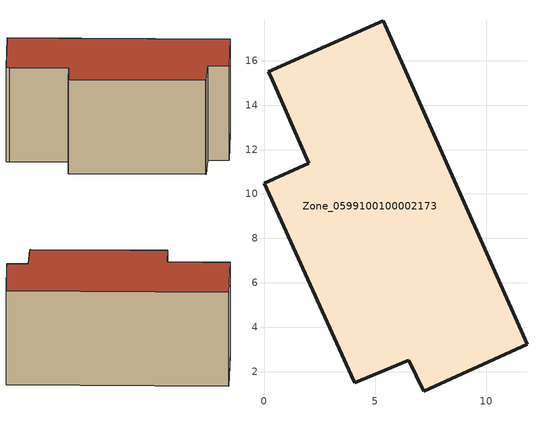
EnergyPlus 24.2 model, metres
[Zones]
Zone_0599100100002173
 floor ground (C_G): 0.29,15.3 0.2,15.51 5.36,17.79 11.84,3.23 7.2,1.12 6.53,2.51 4.08,1.5 4.04,1.59 0,10.48 2.01,11.39 z0
 wall outside (C_F): 7.2,1.12 11.84,3.23 5.36,17.79 0.2,15.51 0.29,15.3 2.01,11.39 0,10.48 4.04,1.59 4.08,1.5 6.53,2.51 7.2,1.12 z0:7.27
 roof outside (C_R): 0.2,15.51 0.29,15.3 2.01,11.39 0,10.48 4.04,1.59 4.08,1.5 6.53,2.51 7.2,1.12 11.84,3.23 5.36,17.79 z7.27
[BUILDING]
Pand.0599100100002173: North Axis=0; Terrain=City; Loads Convergence Tolerance Value=0.04; Temperature Convergence Tolerance Value=0.4; Solar Distribution=FullExterior; Maximum Number of Warmup Days=25; Minimum Number of Warmup Days=1
[Site:Location]
Rotterdam.The.Hague.AP_ZH_NLD Design_Conditions: Latitude=51.96; Longitude=4.45; Time Zone=1; Elevation=-4.5
[SITE:GROUNDTEMPERATURE:BUILDINGSURFACE]
18, 18, 18, 18, 18, 18, 18, 18, 18, 18, 18, 18
[MATERIAL] Thermal Absorptance=0.9; Solar Absorptance=0.7; Visible Absorptance=0.7
Name | Roughness | Thickness | Conductivity | Density | Specific Heat
G.TC.2006-2014 | MediumSmooth | 0.15 | 0.06 | 540 | 1210
F.TC.2006-2014 | Rough | 0.3 | 0.12 | 1920 | 840
R.TC.2006-2014 | MediumRough | 0.2 | 0.08 | 1500 | 1000
[CONSTRUCTION]
C_G: G.TC.2006-2014
C_F: F.TC.2006-2014
C_R: R.TC.2006-2014
[ZONE]
Zone_0599100100002173: Type=1; Multiplier=1; Ceiling Height=Autocalculate; Volume=Autocalculate; Floor Area=autocalculate; Part of Total Floor Area=Yes
[ZONEINFILTRATION:DESIGNFLOWRATE]
Infil_Zone_0599100100002173: Zone or ZoneList or Space or SpaceList=Zone_0599100100002173; Schedule=AlwaysOn; Design Flow Rate Calculation Method=Flow/Area; Flow Rate per Floor Area=0.0015; Constant Term Coefficient=1; Temperature Term Coefficient=0; Velocity Term Coefficient=0; Velocity Squared Term Coefficient=0
[HVACTEMPLATE:ZONE:IDEALLOADSAIRSYSTEM]
Zone_0599100100002173: Maximum Heating Supply Air Temperature=50; Minimum Cooling Supply Air Temperature=13; Maximum Heating Supply Air Humidity Ratio=0.0156; Minimum Cooling Supply Air Humidity Ratio=0.0077; Heating Limit=NoLimit; Cooling Limit=NoLimit; Dehumidification Control Type=ConstantSensibleHeatRatio; Cooling Sensible Heat Ratio=0.7; Dehumidification Setpoint=60; Humidification Control Type=None; Humidification Setpoint=30; Outdoor Air Method=None; Outdoor Air Flow Rate per Person=0.00944; Outdoor Air Flow Rate per Zone Floor Area=0; Outdoor Air Flow Rate per Zone=0; Demand Controlled Ventilation Type=None; Outdoor Air Economizer Type=NoEconomizer; Heat Recovery Type=None; Sensible Heat Recovery Effectiveness=0.7; Latent Heat Recovery Effectiveness=0.65
[ZONECONTROL:THERMOSTAT]
ThermostatControl_Zone_0599100100002173: Zone or ZoneList=Zone_0599100100002173; Control Type Schedule=DualSetpointControlType; Control 1=Thermostat_Zone_0599100100002173; Temperature Difference Between Cutout And Setpoint=0
[THERMOSTATSETPOINT:DUALSETPOINT]
Thermostat_Zone_0599100100002173: Heating Setpoint Temperature Schedule=HeatingSetpoint_Zone_0599100100002173; Cooling Setpoint Temperature Schedule=CoolingSetpoint_Zone_0599100100002173
[SCHEDULE:COMPACT]
HeatingSetpoint_Zone_0599100100002173: Through: 12/31, For: AllDays, Until: 24:00, 21
CoolingSetpoint_Zone_0599100100002173: Through: 12/31, For: AllDays, Until: 24:00, 24
DualSetpointControlType: Through: 12/31, For: AllDays, Until: 24:00, 4
AlwaysOn: Through: 12/31, For: AllDays, Until: 24:00, 1
